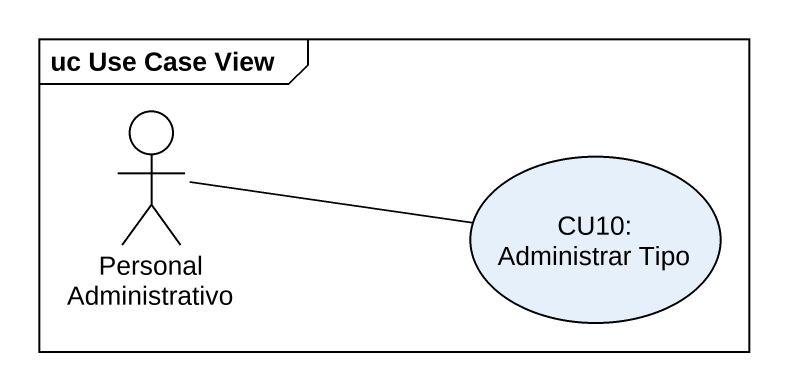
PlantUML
@startuml
mainframe uc Use Case View
actor "Personal Administrativo" as Personal_Administrativo
usecase "CU10: Administrar Tipo" as CU10_Administrar_Tipo
Personal_Administrativo -right- CU10_Administrar_Tipo
@enduml
